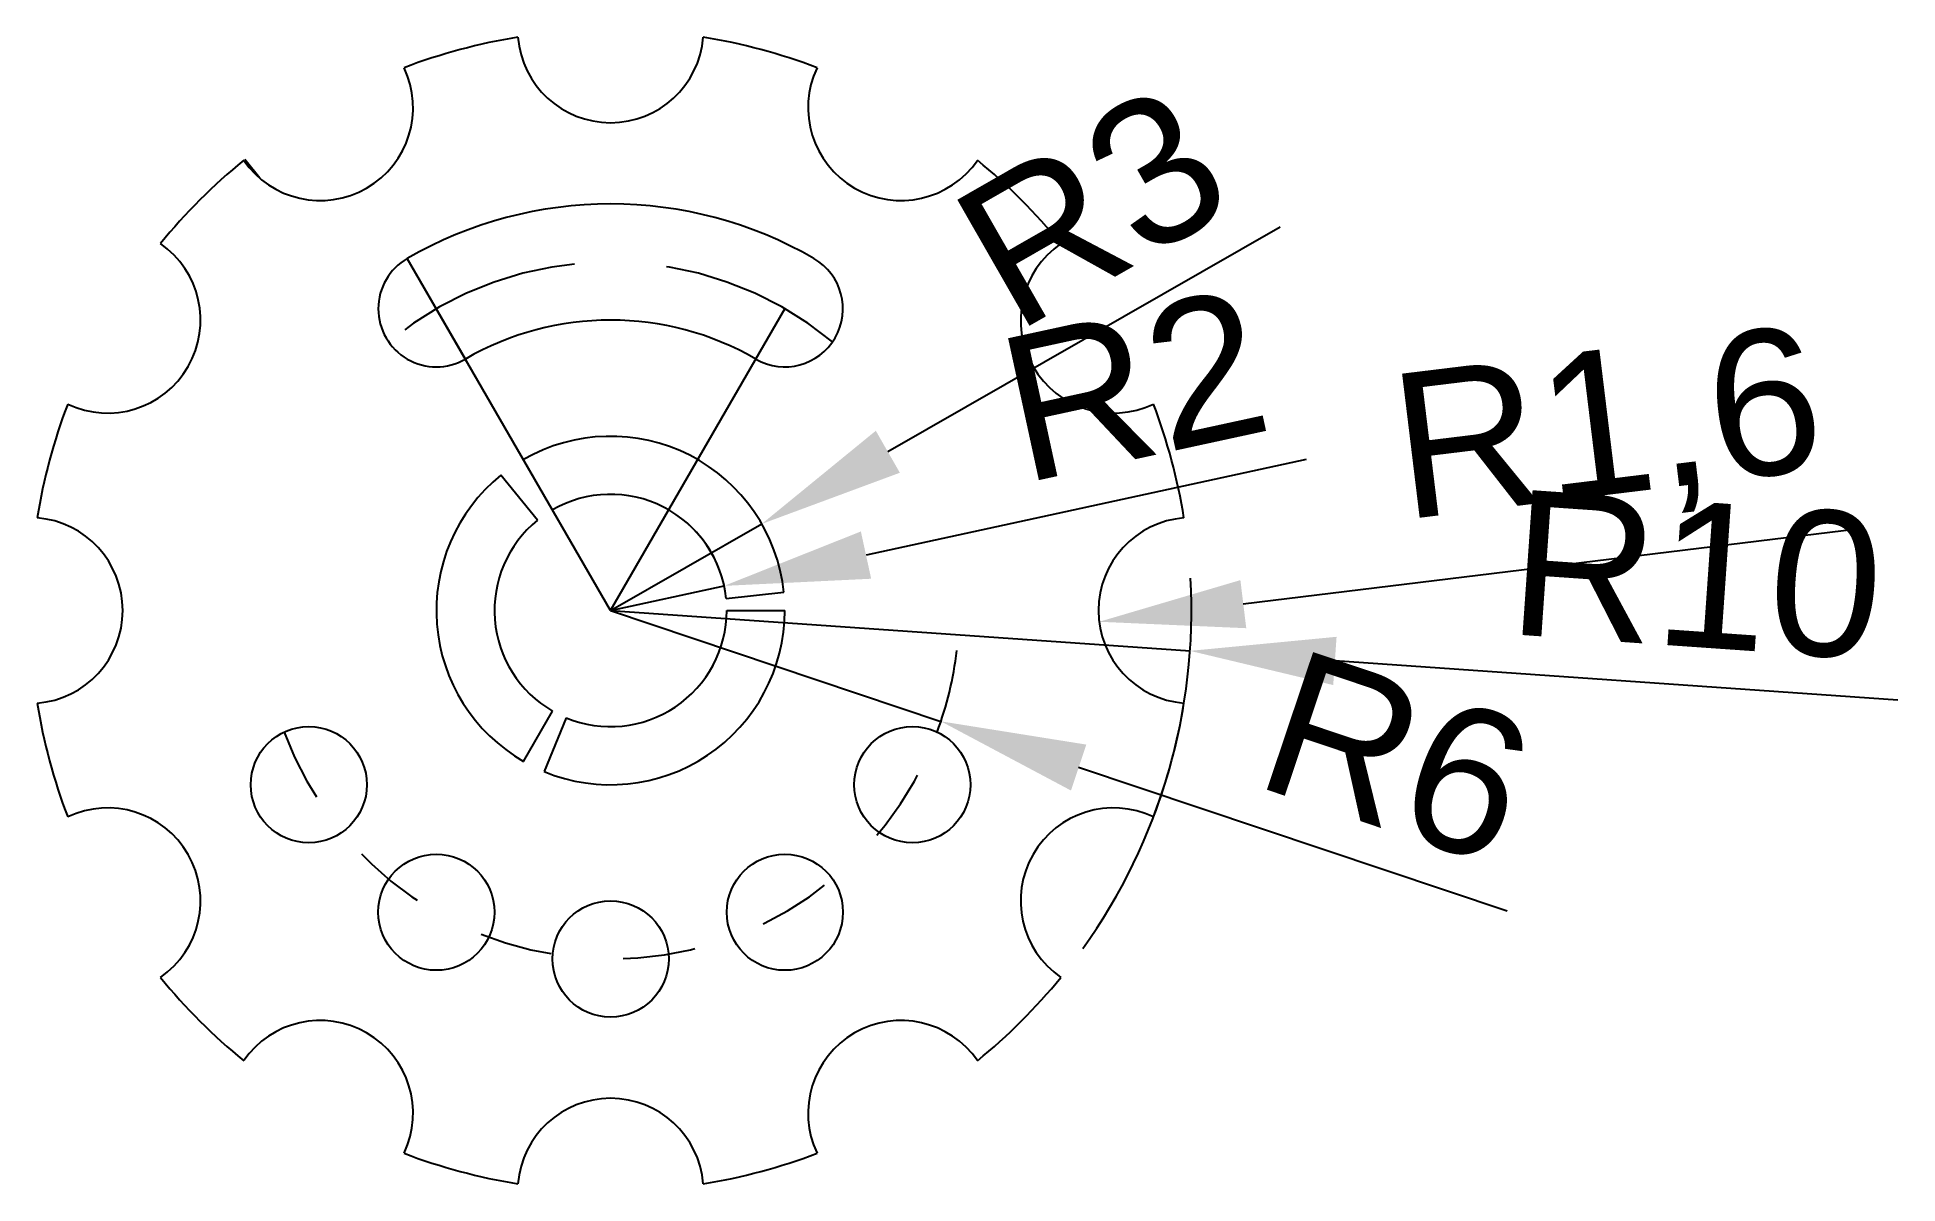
# Model space of a CAD drawing. Header units: millimetres. Extents: x 3646.5 to 3678.6, y 1366.1 to 1385.9.
import ezdxf

# ---------------------------------------------------------------- set-up
doc = ezdxf.new("R2010")
doc.units = ezdxf.units.MM
doc.linetypes.add('HIDDEN2', pattern=[4.7625, 3.175, -1.5875])
doc.linetypes.add('JIS_02_1.2', pattern=[2.5, 1.25, -1.25])
doc.styles.get("Standard").update_dxf_attribs({"font": 'arial.ttf'})
doc.dimstyles.new('ISO-25', dxfattribs={"dimtxt": 2.5, "dimasz": 2.5, "dimexe": 1.25, "dimexo": 0.625, "dimtad": 1, "dimtxsty": 'Standard', "dimcen": 2.5, "dimadec": 0, "dimazin": 0, "dimtfac": 1, "dimtmove": 0, "dimatfit": 3, "dimfxl": 1, "dimarcsym": 0})

# ---------------------------------------------------------------- blocks, each defined once
blk = doc.blocks.new('*D3')
at = {"color": 0, "lineweight": -2, "transparency": 16777216}
for p, q in [((3667.934, 1382.609), (3661.182, 1378.742)), ((3656.409, 1376.009), (3659.012, 1377.5))]:
    blk.add_line(p, q, dxfattribs=at)
at = {"color": 0, "transparency": 16777216}
blk.add_solid([(3660.975, 1379.104), (3661.389, 1378.381), (3659.012, 1377.5)], dxfattribs=at)
at = {"layer": 'Defpoints', "color": 0, "transparency": 16777216}
for p in [(3659.012, 1377.5), (3656.409, 1376.009)]:
    blk.add_point(p, dxfattribs=at)
at = {"color": 0, "transparency": 16777216, "insert": (3664.697, 1382.948), "char_height": 2.5, "attachment_point": 5, "rotation": 29.799}
blk.add_mtext('R3', dxfattribs=at)
blk = doc.blocks.new('*D4')
at = {"color": 0, "lineweight": -2, "transparency": 16777216}
for p, q in [((3668.386, 1378.607), (3660.807, 1376.963)), ((3656.409, 1376.009), (3658.363, 1376.433))]:
    blk.add_line(p, q, dxfattribs=at)
blk.add_arc((3656.409, 1376.009), 2, 17.9049, 48.0502, dxfattribs=at)
at = {"color": 0, "transparency": 16777216}
blk.add_solid([(3660.718, 1377.37), (3660.895, 1376.556), (3658.363, 1376.433)], dxfattribs=at)
at = {"layer": 'Defpoints', "color": 0, "transparency": 16777216}
for p in [(3658.363, 1376.433), (3656.409, 1376.009)]:
    blk.add_point(p, dxfattribs=at)
at = {"color": 0, "transparency": 16777216, "insert": (3665.419, 1379.888), "char_height": 2.5, "attachment_point": 5, "rotation": 12.2403}
blk.add_mtext('R2', dxfattribs=at)
blk = doc.blocks.new('*D5')
at = {"color": 0, "lineweight": -2, "transparency": 16777216}
blk.add_line((3677.916, 1377.413), (3667.302, 1376.118), dxfattribs=at)
at = {"color": 0, "transparency": 16777216}
blk.add_solid([(3667.252, 1376.532), (3667.353, 1375.704), (3664.821, 1375.815)], dxfattribs=at)
at = {"layer": 'Defpoints', "color": 0, "transparency": 16777216}
for p in [(3666.409, 1376.009), (3664.821, 1375.815)]:
    blk.add_point(p, dxfattribs=at)
at = {"color": 0, "transparency": 16777216, "insert": (3673.592, 1379.028), "char_height": 2.5, "attachment_point": 5, "rotation": 6.9553}
blk.add_mtext('R1,6', dxfattribs=at)
blk = doc.blocks.new('*D6')
at = {"color": 0, "lineweight": -2, "transparency": 16777216}
for p, q in [((3656.409, 1376.009), (3662.097, 1374.1)), ((3671.843, 1370.829), (3664.467, 1373.305))]:
    blk.add_line(p, q, dxfattribs=at)
blk.add_arc((3656.409, 1376.009), 6, 339.5604, 353.3838, dxfattribs=at)
at = {"color": 0, "transparency": 16777216}
blk.add_solid([(3664.6, 1373.7), (3664.335, 1372.909), (3662.097, 1374.1)], dxfattribs=at)
at = {"layer": 'Defpoints', "color": 0, "transparency": 16777216}
for p in [(3656.409, 1376.009), (3662.097, 1374.1)]:
    blk.add_point(p, dxfattribs=at)
at = {"color": 0, "transparency": 16777216, "insert": (3669.945, 1373.472), "char_height": 2.5, "attachment_point": 5, "rotation": 341.4472}
blk.add_mtext('R6', dxfattribs=at)
blk = doc.blocks.new('*D7')
at = {"color": 0, "lineweight": -2, "transparency": 16777216}
for p, q in [((3656.409, 1376.009), (3666.385, 1375.314)), ((3678.57, 1374.465), (3668.879, 1375.14))]:
    blk.add_line(p, q, dxfattribs=at)
blk.add_arc((3656.409, 1376.009), 10, 324.4039, 3.1777, dxfattribs=at)
at = {"color": 0, "transparency": 16777216}
blk.add_solid([(3668.908, 1375.556), (3668.85, 1374.725), (3666.385, 1375.314)], dxfattribs=at)
at = {"layer": 'Defpoints', "color": 0, "transparency": 16777216}
for p in [(3656.409, 1376.009), (3666.385, 1375.314)]:
    blk.add_point(p, dxfattribs=at)
at = {"color": 0, "transparency": 16777216, "insert": (3675.104, 1376.613), "char_height": 2.5, "attachment_point": 5, "rotation": 356.0158}
blk.add_mtext('R10', dxfattribs=at)

msp = doc.modelspace()

# ---------------------------------------------------------------- linework, layer by layer
for p, q in [((3650.371, 1383.451), (3650.109, 1383.775)), ((3656.409, 1376.009), (3652.909, 1382.071)), ((3653.909, 1380.339), (3652.909, 1382.071)), ((3656.409, 1376.009), (3653.409, 1381.205)), ((3656.409, 1376.009), (3659.409, 1381.205)), ((3656.409, 1376.009), (3654.909, 1378.607)), ((3655.149, 1377.562), (3654.519, 1378.339)), ((3658.398, 1376.218), (3659.392, 1376.323)), ((3658.409, 1376.009), (3659.409, 1376.009)), ((3654.909, 1373.411), (3655.409, 1374.277)), ((3655.645, 1374.161), (3655.263, 1373.237))]:
    msp.add_line(p, q)
for centre in [(3651.213, 1373.009), (3661.605, 1373.009), (3653.409, 1370.813), (3659.409, 1370.813), (3656.409, 1370.009)]:
    msp.add_circle(centre, 1)
for centre, radius, start, end in [((3656.409, 1376.009), 10, 99.1771, 110.8229), ((3656.409, 1386.009), 1.6, 184.5886, 355.4114), ((3656.409, 1376.009), 10, 69.1771, 80.8229), ((3651.409, 1384.669), 1.6, 214.5886, 25.4114), ((3661.409, 1384.669), 1.6, 154.5886, 325.4114), ((3656.409, 1376.009), 10, 129.1771, 140.8229), ((3656.409, 1376.009), 10, 39.1771, 50.8229), ((3656.409, 1376.009), 7, 60, 120), ((3647.749, 1381.009), 1.6, 244.5886, 55.4114), ((3665.069, 1381.009), 1.6, 124.5886, 295.4114), ((3653.409, 1381.205), 1, 120, 300), ((3659.409, 1381.205), 1, 240, 60), ((3656.409, 1376.009), 5, 60, 120), ((3656.409, 1376.009), 10, 159.1771, 170.8229), ((3656.409, 1376.009), 10, 9.1771, 20.8229), ((3656.409, 1376.009), 3, 6, 120), ((3656.409, 1376.009), 3, 129.0508, 240), ((3656.409, 1376.009), 2, 6, 120), ((3646.409, 1376.009), 1.6, 274.5886, 85.4114), ((3656.409, 1376.009), 2, 129.0508, 240), ((3666.409, 1376.009), 1.6, 94.5886, 265.4114), ((3656.409, 1376.009), 3, 247.5423, 0), ((3656.409, 1376.009), 2, 247.5423, 0), ((3656.409, 1376.009), 10, 189.1771, 200.8229), ((3656.409, 1376.009), 10, 339.1771, 350.8229), ((3647.749, 1371.009), 1.6, 304.5886, 115.4114), ((3665.069, 1371.009), 1.6, 64.5886, 235.4114), ((3656.409, 1376.009), 10, 219.1771, 230.8229), ((3656.409, 1376.009), 10, 309.1771, 320.8229), ((3651.409, 1367.349), 1.6, 334.5886, 145.4114), ((3661.409, 1367.349), 1.6, 34.5886, 205.4114), ((3656.409, 1366.009), 1.6, 4.5886, 175.4114), ((3656.409, 1376.009), 10, 249.1771, 260.8229), ((3656.409, 1376.009), 10, 279.1771, 290.8229)]:
    msp.add_arc(centre, radius, start, end)
at = {"linetype": 'HIDDEN2'}
msp.add_arc((3656.409, 1376.009), 6, 50.4396, 129.5604, dxfattribs=at)
at = {"linetype": 'JIS_02_1.2'}
msp.add_arc((3656.409, 1376.009), 6, 200.4396, 339.5604, dxfattribs=at)

# ---------------------------------------------------------------- dimensions: what is measured, and where the dimension line sits
for mpoint, picture, middle in [((3659.012, 1377.5), '*D3', (3664.697, 1382.948)), ((3658.363, 1376.433), '*D4', (3665.419, 1379.888)), ((3666.385, 1375.314), '*D7', (3675.104, 1376.613)), ((3662.097, 1374.1), '*D6', (3669.945, 1373.472))]:
    dim = msp.add_radius_dim(center=(3656.409, 1376.009), mpoint=mpoint, dimstyle='ISO-25')
    dim.commit()
    dim.dimension.update_dxf_attribs({"geometry": picture, "text_midpoint": middle})
dim = msp.add_radius_dim(center=(3666.409, 1376.009), mpoint=(3664.821, 1375.815), dimstyle='ISO-25')
dim.commit()
dim.dimension.update_dxf_attribs({"geometry": '*D5', "text_midpoint": (3673.85, 1376.917), "dimtype": 164})

doc.saveas('drawing.dxf')
